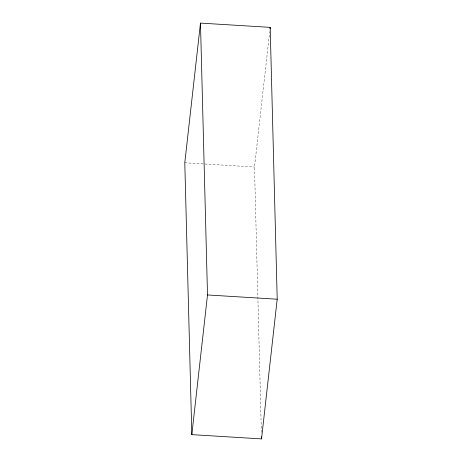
<?xml version="1.0" encoding="UTF-8"?>
<svg xmlns="http://www.w3.org/2000/svg" width="462" height="462" viewBox="0 0 462 462"><rect width="100%" height="100%" fill="white"/><g stroke="black" fill="none" stroke-linecap="round" stroke-linejoin="round"><path stroke-width="0.35" stroke-dasharray="2.31 1.73" d="M261.359 432.409L254.498 167.042L269.698 31.659M184.794 162.78L254.498 167.042"/><path stroke-width="0.69" d="M200.473 23.1L184.794 162.78L191.817 434.638L261.527 438.9L277.206 299.22L270.183 27.362L200.473 23.1L207.502 294.958L191.817 434.638M270.022 28.794L270.183 27.362M207.502 294.958L277.206 299.22M261.469 436.734L261.527 438.9"/></g></svg>
